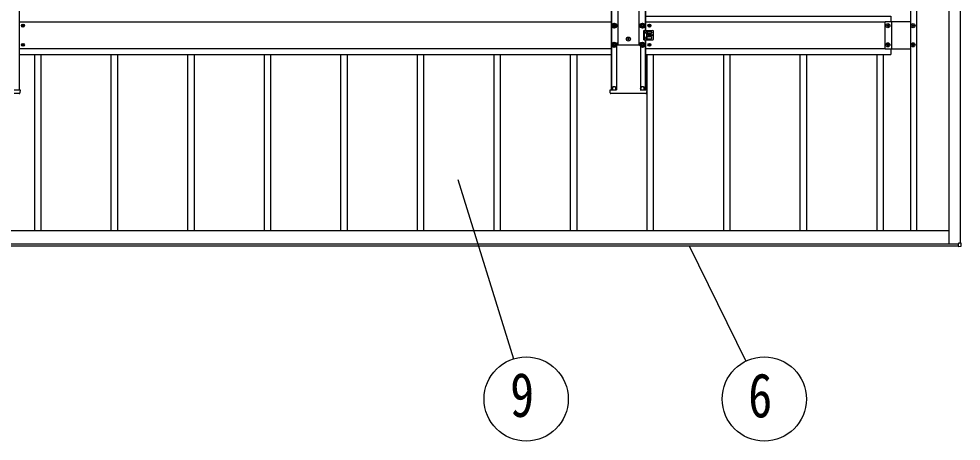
# Model space of a CAD drawing. Units: millimetres, scale not verified. Extents: x -14718 to 14718, y -10395 to 10395.
# Drawn here: x -8618 to -6156, y -3456 to -2353 of the extents above; entities that cross this region are included whole.
import ezdxf
from ezdxf.enums import TextEntityAlignment as Align

# ---------------------------------------------------------------- set-up
doc = ezdxf.new("R2010")
doc.units = ezdxf.units.MM
doc.header["$LTSCALE"] = 40
for name, color, linetype in [('0-4_YKK_13', 4, 'Continuous'), ('0-5_YKK_A1', 4, 'Continuous'), ('0-6_YKK_D', 6, 'Continuous')]:
    doc.layers.add(name, color=color, linetype=linetype)
doc.styles.add('ＭＳ ゴシック', font='')
doc.styles.get('ＭＳ ゴシック').set_extended_font_data('MS Gothic')

msp = doc.modelspace()

# ---------------------------------------------------------------- linework, layer by layer
at = {"layer": '0-4_YKK_13'}
for p, q in [((-8607.02, -2369.52), (-8607.02, -2368.7)), ((-7064.71, -2369.99), (-7065.43, -2369.99)), ((-7060.15, -2371.51), (-7059.43, -2371.51)), ((-6990.71, -2369.99), (-6991.43, -2369.99)), ((-6986.15, -2371.51), (-6985.43, -2371.51)), ((-6985.43, -2383.75), (-6972.39, -2383.75)), ((-6985.43, -2407.75), (-6985.43, -2383.75)), ((-6983.93, -2383.75), (-6983.93, -2407.75)), ((-6978.43, -2386.25), (-6966.43, -2386.25)), ((-6976.93, -2386.25), (-6976.93, -2383.75)), ((-6975.93, -2387.25), (-6975.93, -2390.25)), ((-6971.47, -2383.75), (-6961.43, -2383.75)), ((-6970.02, -2369.52), (-6970.02, -2368.7)), ((-6959.43, -2405.75), (-6959.43, -2385.75)), ((-6347.91, -2369.31), (-6347.91, -2368.35)), ((-6281.91, -2369.31), (-6281.91, -2368.35)), ((-7024.95, -2404.33), (-7024.95, -2403.37)), ((-6985.43, -2407.75), (-6972.39, -2407.75)), ((-6980.43, -2388.25), (-6980.43, -2389.25)), ((-6980.43, -2403.25), (-6980.43, -2402.25)), ((-6966.43, -2391.25), (-6978.43, -2391.25)), ((-6966.43, -2400.25), (-6978.43, -2400.25)), ((-6978.43, -2405.25), (-6966.43, -2405.25)), ((-6976.93, -2400.25), (-6976.93, -2391.25)), ((-6976.93, -2407.75), (-6976.93, -2405.25)), ((-6975.93, -2404.25), (-6975.93, -2401.25)), ((-6971.47, -2407.75), (-6961.43, -2407.75)), ((-6970.02, -2394.52), (-6970.02, -2393.7)), ((-6964.43, -2388.25), (-6964.43, -2389.25)), ((-6964.43, -2403.25), (-6964.43, -2402.25)), ((-8607.02, -2419.52), (-8607.02, -2418.7)), ((-7064.71, -2419.99), (-7065.43, -2419.99)), ((-7060.15, -2421.51), (-7059.43, -2421.51)), ((-7056.68, -2415.42), (-7056.68, -2538.62)), ((-7056.32, -2415.27), (-7056.67, -2415.27)), ((-7056.32, -2415.27), (-7055.82, -2415.27)), ((-7055.82, -2415.27), (-7053.78, -2415.27)), ((-7053.47, -2420.6), (-7053.78, -2415.27)), ((-6997.08, -2415.27), (-6995.04, -2415.27)), ((-6995.04, -2415.27), (-6994.54, -2415.27)), ((-6994.54, -2415.27), (-6994.19, -2415.27)), ((-6994.18, -2415.42), (-6994.18, -2538.62)), ((-6990.71, -2419.99), (-6991.43, -2419.99)), ((-6986.15, -2421.51), (-6985.43, -2421.51)), ((-6970.02, -2419.52), (-6970.02, -2418.7)), ((-6347.91, -2419.31), (-6347.91, -2418.35)), ((-6281.91, -2419.31), (-6281.91, -2418.35)), ((-7066.93, -2538.77), (-7066.93, -2534.77)), ((-7057.93, -2538.77), (-7057.93, -2534.77)), ((-6992.93, -2538.77), (-6992.93, -2534.77)), ((-6983.93, -2538.77), (-6983.93, -2534.77)), ((-8617.02, -2548.27), (-8630.6, -2548.27)), ((-8630.07, -2538.77), (-8615.06, -2538.77)), ((-8615.06, -2538.77), (-8614.56, -2538.77)), ((-8614.56, -2538.77), (-8615.03, -2546.39)), ((-7072.8, -2538.77), (-7057.79, -2538.77)), ((-7057.26, -2548.27), (-7070.84, -2548.27)), ((-7057.79, -2538.77), (-7056.79, -2538.77)), ((-7055.77, -2548.27), (-7057.26, -2548.27)), ((-7056.69, -2538.77), (-7056.79, -2538.77)), ((-7055.39, -2548.27), (-7055.77, -2548.27)), ((-6995.47, -2548.27), (-7055.39, -2548.27)), ((-6995.09, -2548.27), (-6995.47, -2548.27)), ((-6993.6, -2548.27), (-6995.09, -2548.27)), ((-6994.17, -2538.77), (-6994.07, -2538.77)), ((-6994.07, -2538.77), (-6993.07, -2538.77)), ((-6980.02, -2548.27), (-6993.6, -2548.27)), ((-6993.07, -2538.77), (-6978.06, -2538.77)), ((-6978.06, -2538.77), (-6977.56, -2538.77)), ((-6977.56, -2538.77), (-6978.03, -2546.39)), ((-6163.93, -2940.86), (-6163.93, -2946.76)), ((-6163.93, -2946.76), (-6163.93, -2947.26)), ((-6163.93, -2947.26), (-6156.4, -2946.8)), ((-6162.43, -2939.06), (-6162.43, -2940.26)), ((-6162.11, -2939.06), (-6162.43, -2939.06)), ((-6156.4, -2939.06), (-6162.11, -2939.06))]:
    msp.add_line(p, q, dxfattribs=at)
for points in [[(-8608.66, -2370.34), (-8609.48, -2370.34), (-8609.48, -2371.16), (-8608.66, -2371.16)], [(-8607.02, -2368.7), (-8607.84, -2368.7), (-8607.84, -2369.52)], [(-8607.84, -2371.98), (-8607.84, -2372.8), (-8607.02, -2372.8), (-8607.02, -2371.98)], [(-8606.2, -2371.16), (-8605.38, -2371.16), (-8605.38, -2370.34), (-8606.2, -2370.34)], [(-7065.43, -2369.99), (-7065.43, -2371.51), (-7064.71, -2371.51)], [(-7061.67, -2368.47), (-7061.67, -2367.75), (-7063.19, -2367.75), (-7063.19, -2368.47)], [(-7063.19, -2373.03), (-7063.19, -2373.75), (-7061.67, -2373.75), (-7061.67, -2373.03)], [(-7059.43, -2371.51), (-7059.43, -2369.99), (-7060.15, -2369.99)], [(-6991.43, -2369.99), (-6991.43, -2371.51), (-6990.71, -2371.51)], [(-6987.67, -2368.47), (-6987.67, -2367.75), (-6989.19, -2367.75), (-6989.19, -2368.47)], [(-6989.19, -2373.03), (-6989.19, -2373.75), (-6987.67, -2373.75), (-6987.67, -2373.03)], [(-6985.43, -2371.51), (-6985.43, -2369.99), (-6986.15, -2369.99)], [(-6971.66, -2370.34), (-6972.48, -2370.34), (-6972.48, -2371.16), (-6971.66, -2371.16)], [(-6970.02, -2368.7), (-6970.84, -2368.7), (-6970.84, -2369.52)], [(-6970.84, -2371.98), (-6970.84, -2372.8), (-6970.02, -2372.8), (-6970.02, -2371.98)], [(-6969.2, -2371.16), (-6968.38, -2371.16), (-6968.38, -2370.34), (-6969.2, -2370.34)], [(-6348.87, -2371.23), (-6349.83, -2371.23), (-6349.83, -2370.27), (-6348.87, -2370.27)], [(-6347.91, -2368.35), (-6346.95, -2368.35), (-6346.95, -2369.31)], [(-6346.95, -2372.19), (-6346.95, -2373.15), (-6347.91, -2373.15), (-6347.91, -2372.19)], [(-6345.99, -2370.27), (-6345.03, -2370.27), (-6345.03, -2371.23), (-6345.99, -2371.23)], [(-6282.87, -2371.23), (-6283.83, -2371.23), (-6283.83, -2370.27), (-6282.87, -2370.27)], [(-6281.91, -2368.35), (-6280.95, -2368.35), (-6280.95, -2369.31)], [(-6280.95, -2372.19), (-6280.95, -2373.15), (-6281.91, -2373.15), (-6281.91, -2372.19)], [(-6279.99, -2370.27), (-6279.03, -2370.27), (-6279.03, -2371.23), (-6279.99, -2371.23)], [(-7026.87, -2405.29), (-7027.83, -2405.29), (-7027.83, -2406.25), (-7026.87, -2406.25)], [(-7024.95, -2403.37), (-7025.91, -2403.37), (-7025.91, -2404.33)], [(-7025.91, -2407.21), (-7025.91, -2408.17), (-7024.95, -2408.17), (-7024.95, -2407.21)], [(-7023.99, -2406.25), (-7023.03, -2406.25), (-7023.03, -2405.29), (-7023.99, -2405.29)], [(-6971.66, -2395.34), (-6972.48, -2395.34), (-6972.48, -2396.16), (-6971.66, -2396.16)], [(-6970.02, -2393.7), (-6970.84, -2393.7), (-6970.84, -2394.52)], [(-6970.84, -2396.98), (-6970.84, -2397.8), (-6970.02, -2397.8), (-6970.02, -2396.98)], [(-6969.2, -2396.16), (-6968.38, -2396.16), (-6968.38, -2395.34), (-6969.2, -2395.34)], [(-8608.66, -2420.34), (-8609.48, -2420.34), (-8609.48, -2421.16), (-8608.66, -2421.16)], [(-8607.02, -2418.7), (-8607.84, -2418.7), (-8607.84, -2419.52)], [(-8607.84, -2421.98), (-8607.84, -2422.8), (-8607.02, -2422.8), (-8607.02, -2421.98)], [(-8606.2, -2421.16), (-8605.38, -2421.16), (-8605.38, -2420.34), (-8606.2, -2420.34)], [(-7065.43, -2419.99), (-7065.43, -2421.51), (-7064.71, -2421.51)], [(-7061.67, -2418.47), (-7061.67, -2417.75), (-7063.19, -2417.75), (-7063.19, -2418.47)], [(-7063.19, -2423.03), (-7063.19, -2423.75), (-7061.67, -2423.75), (-7061.67, -2423.03)], [(-7059.43, -2421.51), (-7059.43, -2419.99), (-7060.15, -2419.99)], [(-7053.47, -2420.6), (-6997.39, -2420.6), (-6997.08, -2415.27)], [(-6991.43, -2419.99), (-6991.43, -2421.51), (-6990.71, -2421.51)], [(-6987.67, -2418.47), (-6987.67, -2417.75), (-6989.19, -2417.75), (-6989.19, -2418.47)], [(-6989.19, -2423.03), (-6989.19, -2423.75), (-6987.67, -2423.75), (-6987.67, -2423.03)], [(-6985.43, -2421.51), (-6985.43, -2419.99), (-6986.15, -2419.99)], [(-6971.66, -2420.34), (-6972.48, -2420.34), (-6972.48, -2421.16), (-6971.66, -2421.16)], [(-6970.02, -2418.7), (-6970.84, -2418.7), (-6970.84, -2419.52)], [(-6970.84, -2421.98), (-6970.84, -2422.8), (-6970.02, -2422.8), (-6970.02, -2421.98)], [(-6969.2, -2421.16), (-6968.38, -2421.16), (-6968.38, -2420.34), (-6969.2, -2420.34)], [(-6348.87, -2421.23), (-6349.83, -2421.23), (-6349.83, -2420.27), (-6348.87, -2420.27)], [(-6347.91, -2418.35), (-6346.95, -2418.35), (-6346.95, -2419.31)], [(-6346.95, -2422.19), (-6346.95, -2423.15), (-6347.91, -2423.15), (-6347.91, -2422.19)], [(-6345.99, -2420.27), (-6345.03, -2420.27), (-6345.03, -2421.23), (-6345.99, -2421.23)], [(-6282.87, -2421.23), (-6283.83, -2421.23), (-6283.83, -2420.27), (-6282.87, -2420.27)], [(-6281.91, -2418.35), (-6280.95, -2418.35), (-6280.95, -2419.31)], [(-6280.95, -2422.19), (-6280.95, -2423.15), (-6281.91, -2423.15), (-6281.91, -2422.19)], [(-6279.99, -2420.27), (-6279.03, -2420.27), (-6279.03, -2421.23), (-6279.99, -2421.23)], [(-7072.84, -2546.39), (-7073.3, -2538.77), (-7072.8, -2538.77)], [(-6162.73, -2940.56), (-6163.93, -2940.56), (-6163.93, -2940.86)], [(-6155.93, -2946.3), (-6155.93, -2939.06), (-6156.4, -2939.06)]]:
    msp.add_lwpolyline(points, dxfattribs=at)
for points in [[(-7062.43, -2364.98), (-7067.43, -2367.86), (-7067.43, -2373.64), (-7062.43, -2376.52), (-7057.43, -2373.64), (-7057.43, -2367.86)], [(-6988.43, -2364.98), (-6993.43, -2367.86), (-6993.43, -2373.64), (-6988.43, -2376.52), (-6983.43, -2373.64), (-6983.43, -2367.86)], [(-7062.43, -2414.98), (-7067.43, -2417.86), (-7067.43, -2423.64), (-7062.43, -2426.52), (-7057.43, -2423.64), (-7057.43, -2417.86)], [(-6988.43, -2414.98), (-6993.43, -2417.86), (-6993.43, -2423.64), (-6988.43, -2426.52), (-6983.43, -2423.64), (-6983.43, -2417.86)]]:
    msp.add_lwpolyline(points, close=True, dxfattribs=at)
for centre, radius in [((-8607.43, -2370.75), 3.75), ((-7062.43, -2370.75), 6.25), ((-7062.43, -2370.75), 5), ((-6988.43, -2370.75), 6.25), ((-6988.43, -2370.75), 5), ((-6970.43, -2370.75), 3.75), ((-6347.43, -2370.75), 5.3), ((-6281.43, -2370.75), 5.3), ((-7025.43, -2405.77), 5.3), ((-6970.43, -2395.75), 3.75), ((-6963.43, -2395.75), 1.65), ((-8607.43, -2420.75), 3.75), ((-7062.43, -2420.75), 6.25), ((-7062.43, -2420.75), 5), ((-6988.43, -2420.75), 6.25), ((-6988.43, -2420.75), 5), ((-6970.43, -2420.75), 3.75), ((-6347.43, -2420.75), 5.3), ((-6281.43, -2420.75), 5.3)]:
    msp.add_circle(centre, radius, dxfattribs=at)
for centre, radius, start, end in [((-8608.66, -2369.52), 0.82, 270, 0), ((-8608.66, -2371.98), 0.82, 0, 90), ((-8606.2, -2369.52), 0.82, 180, 270), ((-8606.2, -2371.98), 0.82, 90, 180), ((-7062.43, -2370.75), 5.58, 153.74848, 206.25152), ((-7062.43, -2370.75), 5.58, 93.74848, 146.25152), ((-7062.43, -2370.75), 5.58, 213.74848, 266.25152), ((-7064.71, -2368.47), 1.52, 270, 0), ((-7064.71, -2373.03), 1.52, 0, 90), ((-7062.43, -2370.75), 5.58, 33.74848, 86.25152), ((-7062.43, -2370.75), 5.58, 273.74848, 326.25152), ((-7060.15, -2368.47), 1.52, 180, 270), ((-7060.15, -2373.03), 1.52, 90, 180), ((-7062.43, -2370.75), 5.58, 333.74848, 26.25152), ((-6988.43, -2370.75), 5.58, 153.74848, 206.25152), ((-6988.43, -2370.75), 5.58, 93.74848, 146.25152), ((-6988.43, -2370.75), 5.58, 213.74848, 266.25152), ((-6990.71, -2368.47), 1.52, 270, 0), ((-6990.71, -2373.03), 1.52, 0, 90), ((-6988.43, -2370.75), 5.58, 33.74848, 86.25152), ((-6988.43, -2370.75), 5.58, 273.74848, 326.25152), ((-6986.15, -2368.47), 1.52, 180, 270), ((-6986.15, -2373.03), 1.52, 90, 180), ((-6988.43, -2370.75), 5.58, 333.74848, 26.25152), ((-6978.43, -2388.25), 2, 90, 180), ((-6976.93, -2387.25), 1, 0, 90), ((-6971.93, -2383.55), 0.5, 203.57818, 336.42182), ((-6971.66, -2369.52), 0.82, 270, 0), ((-6971.66, -2371.98), 0.82, 0, 90), ((-6969.2, -2369.52), 0.82, 180, 270), ((-6969.2, -2371.98), 0.82, 90, 180), ((-6966.43, -2388.25), 2, 0, 90), ((-6961.43, -2385.75), 2, 0, 90), ((-6348.87, -2369.31), 0.96, 270, 0), ((-6348.87, -2372.19), 0.96, 0, 90), ((-6345.99, -2369.31), 0.96, 180, 270), ((-6345.99, -2372.19), 0.96, 90, 180), ((-6282.87, -2369.31), 0.96, 270, 0), ((-6282.87, -2372.19), 0.96, 0, 90), ((-6279.99, -2369.31), 0.96, 180, 270), ((-6279.99, -2372.19), 0.96, 90, 180), ((-7026.87, -2404.33), 0.96, 270, 0), ((-7026.87, -2407.21), 0.96, 0, 90), ((-7023.99, -2404.33), 0.96, 180, 270), ((-7023.99, -2407.21), 0.96, 90, 180), ((-6978.43, -2389.25), 2, 180, 270), ((-6978.43, -2402.25), 2, 90, 180), ((-6978.43, -2403.25), 2, 180, 270), ((-6976.93, -2390.25), 1, 270, 0), ((-6976.93, -2401.25), 1, 0, 90), ((-6976.93, -2404.25), 1, 270, 0), ((-6971.93, -2407.95), 0.5, 23.57818, 156.42182), ((-6971.66, -2394.52), 0.82, 270, 0), ((-6971.66, -2396.98), 0.82, 0, 90), ((-6969.2, -2394.52), 0.82, 180, 270), ((-6969.2, -2396.98), 0.82, 90, 180), ((-6966.43, -2389.25), 2, 270, 0), ((-6966.43, -2402.25), 2, 0, 90), ((-6966.43, -2403.25), 2, 270, 0), ((-6961.43, -2405.75), 2, 270, 0), ((-8608.66, -2419.52), 0.82, 270, 0), ((-8608.66, -2421.98), 0.82, 0, 90), ((-8606.2, -2419.52), 0.82, 180, 270), ((-8606.2, -2421.98), 0.82, 90, 180), ((-7062.43, -2420.75), 5.58, 153.74848, 206.25152), ((-7062.43, -2420.75), 5.58, 93.74848, 146.25152), ((-7062.43, -2420.75), 5.58, 213.74848, 266.25152), ((-7064.71, -2418.47), 1.52, 270, 0), ((-7064.71, -2423.03), 1.52, 0, 90), ((-7062.43, -2420.75), 5.58, 33.74848, 86.25152), ((-7062.43, -2420.75), 5.58, 273.74848, 326.25152), ((-7060.15, -2418.47), 1.52, 180, 270), ((-7060.15, -2423.03), 1.52, 90, 180), ((-7062.43, -2420.75), 5.58, 333.74848, 26.25152), ((-6988.43, -2420.75), 5.58, 153.74848, 206.25152), ((-6988.43, -2420.75), 5.58, 93.74848, 146.25152), ((-6988.43, -2420.75), 5.58, 213.74848, 266.25152), ((-6990.71, -2418.47), 1.52, 270, 0), ((-6990.71, -2423.03), 1.52, 0, 90), ((-6988.43, -2420.75), 5.58, 33.74848, 86.25152), ((-6988.43, -2420.75), 5.58, 273.74848, 326.25152), ((-6986.15, -2418.47), 1.52, 180, 270), ((-6986.15, -2423.03), 1.52, 90, 180), ((-6988.43, -2420.75), 5.58, 333.74848, 26.25152), ((-6971.66, -2419.52), 0.82, 270, 0), ((-6971.66, -2421.98), 0.82, 0, 90), ((-6969.2, -2419.52), 0.82, 180, 270), ((-6969.2, -2421.98), 0.82, 90, 180), ((-6348.87, -2419.31), 0.96, 270, 0), ((-6348.87, -2422.19), 0.96, 0, 90), ((-6345.99, -2419.31), 0.96, 180, 270), ((-6345.99, -2422.19), 0.96, 90, 180), ((-6282.87, -2419.31), 0.96, 270, 0), ((-6282.87, -2422.19), 0.96, 0, 90), ((-6279.99, -2419.31), 0.96, 180, 270), ((-6279.99, -2422.19), 0.96, 90, 180), ((-7062.43, -2534.77), 4.5, 90, 180), ((-7062.43, -2534.77), 4.5, 0, 90), ((-6988.43, -2534.77), 4.5, 90, 180), ((-6988.43, -2534.77), 4.5, 0, 90), ((-8617.02, -2546.27), 2, 270, 356.5), ((-7070.84, -2546.27), 2, 183.5, 270), ((-6980.02, -2546.27), 2, 270, 356.5), ((-6162.73, -2940.26), 0.3, 270, 0), ((-6156.43, -2946.3), 0.5, 273.5, 0)]:
    msp.add_arc(centre, radius, start, end, dxfattribs=at)
for centre, major_axis, start_param, end_param in [((-7056.64, -2415.77), (0.031, -0.5), 3.1377656, 3.9231638), ((-6994.22, -2415.77), (-0.031, -0.5), 2.3600215, 3.1454197), ((-7056.72, -2538.27), (0.031, -0.5), 6.2793582, 7.0647564), ((-6994.14, -2538.27), (-0.031, -0.5), 5.5016142, 6.2870124)]:
    msp.add_ellipse(centre, major_axis=major_axis, ratio=0.061627, start_param=start_param, end_param=end_param, dxfattribs=at)
at = {"layer": '0-5_YKK_A1'}
for p, q in [((-8617.43, 2251.25), (-8617.43, -2538.77)), ((-7070.43, 2251.25), (-7070.43, -2538.77)), ((-7069.23, 2251.25), (-7069.23, -2538.77)), ((-6187.43, -2940.25), (-6187.43, 2257.01)), ((-6157.43, -2939.06), (-6157.43, 2255.81)), ((-6288.43, 2222.5), (-6288.43, -2905.75)), ((-6272.43, 2222.5), (-6272.43, -2905.75)), ((-6981.63, -353.63), (-6981.63, -2383.75)), ((-6980.43, -353.63), (-6980.43, -2383.75)), ((-7052.93, -1013.64), (-7052.93, -2420.6)), ((-6997.93, -1013.64), (-6997.93, -2420.6)), ((-8617.43, -2360.75), (-7070.43, -2360.75)), ((-6980.43, -2360.75), (-6354.43, -2360.75)), ((-6354.43, -2431.25), (-6354.43, -2360.25)), ((-6354.43, -2360.25), (-6288.43, -2360.25)), ((-6336.93, -2431.25), (-6336.93, -2360.25)), ((-6981.63, -2407.75), (-6981.63, -2538.77)), ((-6980.43, -2407.75), (-6980.43, -2538.77)), ((-8617.43, -2430.75), (-7070.43, -2430.75)), ((-6980.43, -2430.75), (-6354.43, -2430.75)), ((-6354.43, -2431.25), (-6288.43, -2431.25)), ((-6339.43, -2431.25), (-6339.43, -2445.75)), ((-8617.43, -2445.75), (-7070.43, -2445.75)), ((-8576.43, -2905.75), (-8576.43, -2445.75)), ((-8559.43, -2905.75), (-8559.43, -2445.75)), ((-8376.43, -2905.75), (-8376.43, -2445.75)), ((-8359.43, -2905.75), (-8359.43, -2445.75)), ((-8176.43, -2905.75), (-8176.43, -2445.75)), ((-8159.43, -2905.75), (-8159.43, -2445.75)), ((-7976.43, -2905.75), (-7976.43, -2445.75)), ((-7959.43, -2905.75), (-7959.43, -2445.75)), ((-7776.43, -2905.75), (-7776.43, -2445.75)), ((-7759.43, -2905.75), (-7759.43, -2445.75)), ((-7576.43, -2905.75), (-7576.43, -2445.75)), ((-7559.43, -2905.75), (-7559.43, -2445.75)), ((-7376.43, -2905.75), (-7376.43, -2445.75)), ((-7359.43, -2905.75), (-7359.43, -2445.75)), ((-7176.43, -2905.75), (-7176.43, -2445.75)), ((-7159.43, -2905.75), (-7159.43, -2445.75)), ((-6980.43, -2445.75), (-6339.43, -2445.75)), ((-6976.43, -2905.75), (-6976.43, -2445.75)), ((-6959.43, -2905.75), (-6959.43, -2445.75)), ((-6776.43, -2905.75), (-6776.43, -2445.75)), ((-6759.43, -2905.75), (-6759.43, -2445.75)), ((-6576.43, -2905.75), (-6576.43, -2445.75)), ((-6559.43, -2905.75), (-6559.43, -2445.75)), ((-6376.43, -2445.75), (-6376.43, -2905.75)), ((-6359.43, -2445.75), (-6359.43, -2905.75)), ((-11137.43, -2905.75), (-6187.43, -2905.75)), ((-11160.93, -2940.75), (-6163.93, -2940.75)), ((-11160.93, -2945.75), (-6163.93, -2945.75)), ((-6187.43, -2940.25), (-6162.43, -2940.25)), ((-6162.93, -2940.25), (-6162.93, -2940.56))]:
    msp.add_line(p, q, dxfattribs=at)
msp.add_lwpolyline([(-6980.43, -2345.75), (-6339.43, -2345.75), (-6339.43, -2360.25)], dxfattribs=at)
for centre in [(-7062.43, -2534.27), (-6988.43, -2534.27)]:
    msp.add_circle(centre, 5, dxfattribs=at)
at = {"layer": '0-6_YKK_D'}
for p, q in [((-7471.44, -2772.46), (-7325.23, -3240.75)), ((-6866.38, -2945.75), (-6718.8, -3246.97))]:
    msp.add_line(p, q, dxfattribs=at)
for centre in [(-7292.45, -3345.75), (-6670.4, -3345.75)]:
    msp.add_circle(centre, 110, dxfattribs=at)

# ---------------------------------------------------------------- texts
at = {"layer": '0-6_YKK_D', "style": 'ＭＳ ゴシック', "width": 0.8}
for s, p in [('9', (-7334.45, -3427.11)), ('6', (-6712.4, -3428.39))]:
    msp.add_text(s, height=115.5, dxfattribs=at).set_placement(p, align=Align.BOTTOM_LEFT)

doc.saveas('drawing.dxf')
